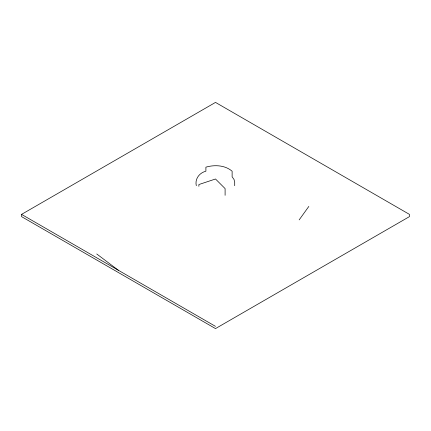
<?xml version="1.0" encoding="UTF-8"?>
<svg xmlns="http://www.w3.org/2000/svg" width="431" height="431" viewBox="0 0 431 431"><rect width="100%" height="100%" fill="white"/><g stroke="black" fill="none" stroke-linecap="round" stroke-linejoin="round"><path stroke-width="0.65" d="M299.179 219.875L308.828 206.422M21.55 214.379L215.5 102.406L409.45 214.379L409.45 216.621L215.5 328.594L21.55 216.621L21.55 214.379L215.5 326.359M96.733 253.972L118.525 270.366M234.701 185.713L234.701 182.356L234.044 179.485L232.126 176.812L232.126 171.215C225.014 165.111 214.579 164.62 205.899 167.158L205.899 171.188C199.402 172.831 194.71 178.892 196.299 185.713M225.101 195.313L225.101 188.595L215.5 178.994L198.874 184.538L198.874 186.332"/></g></svg>
